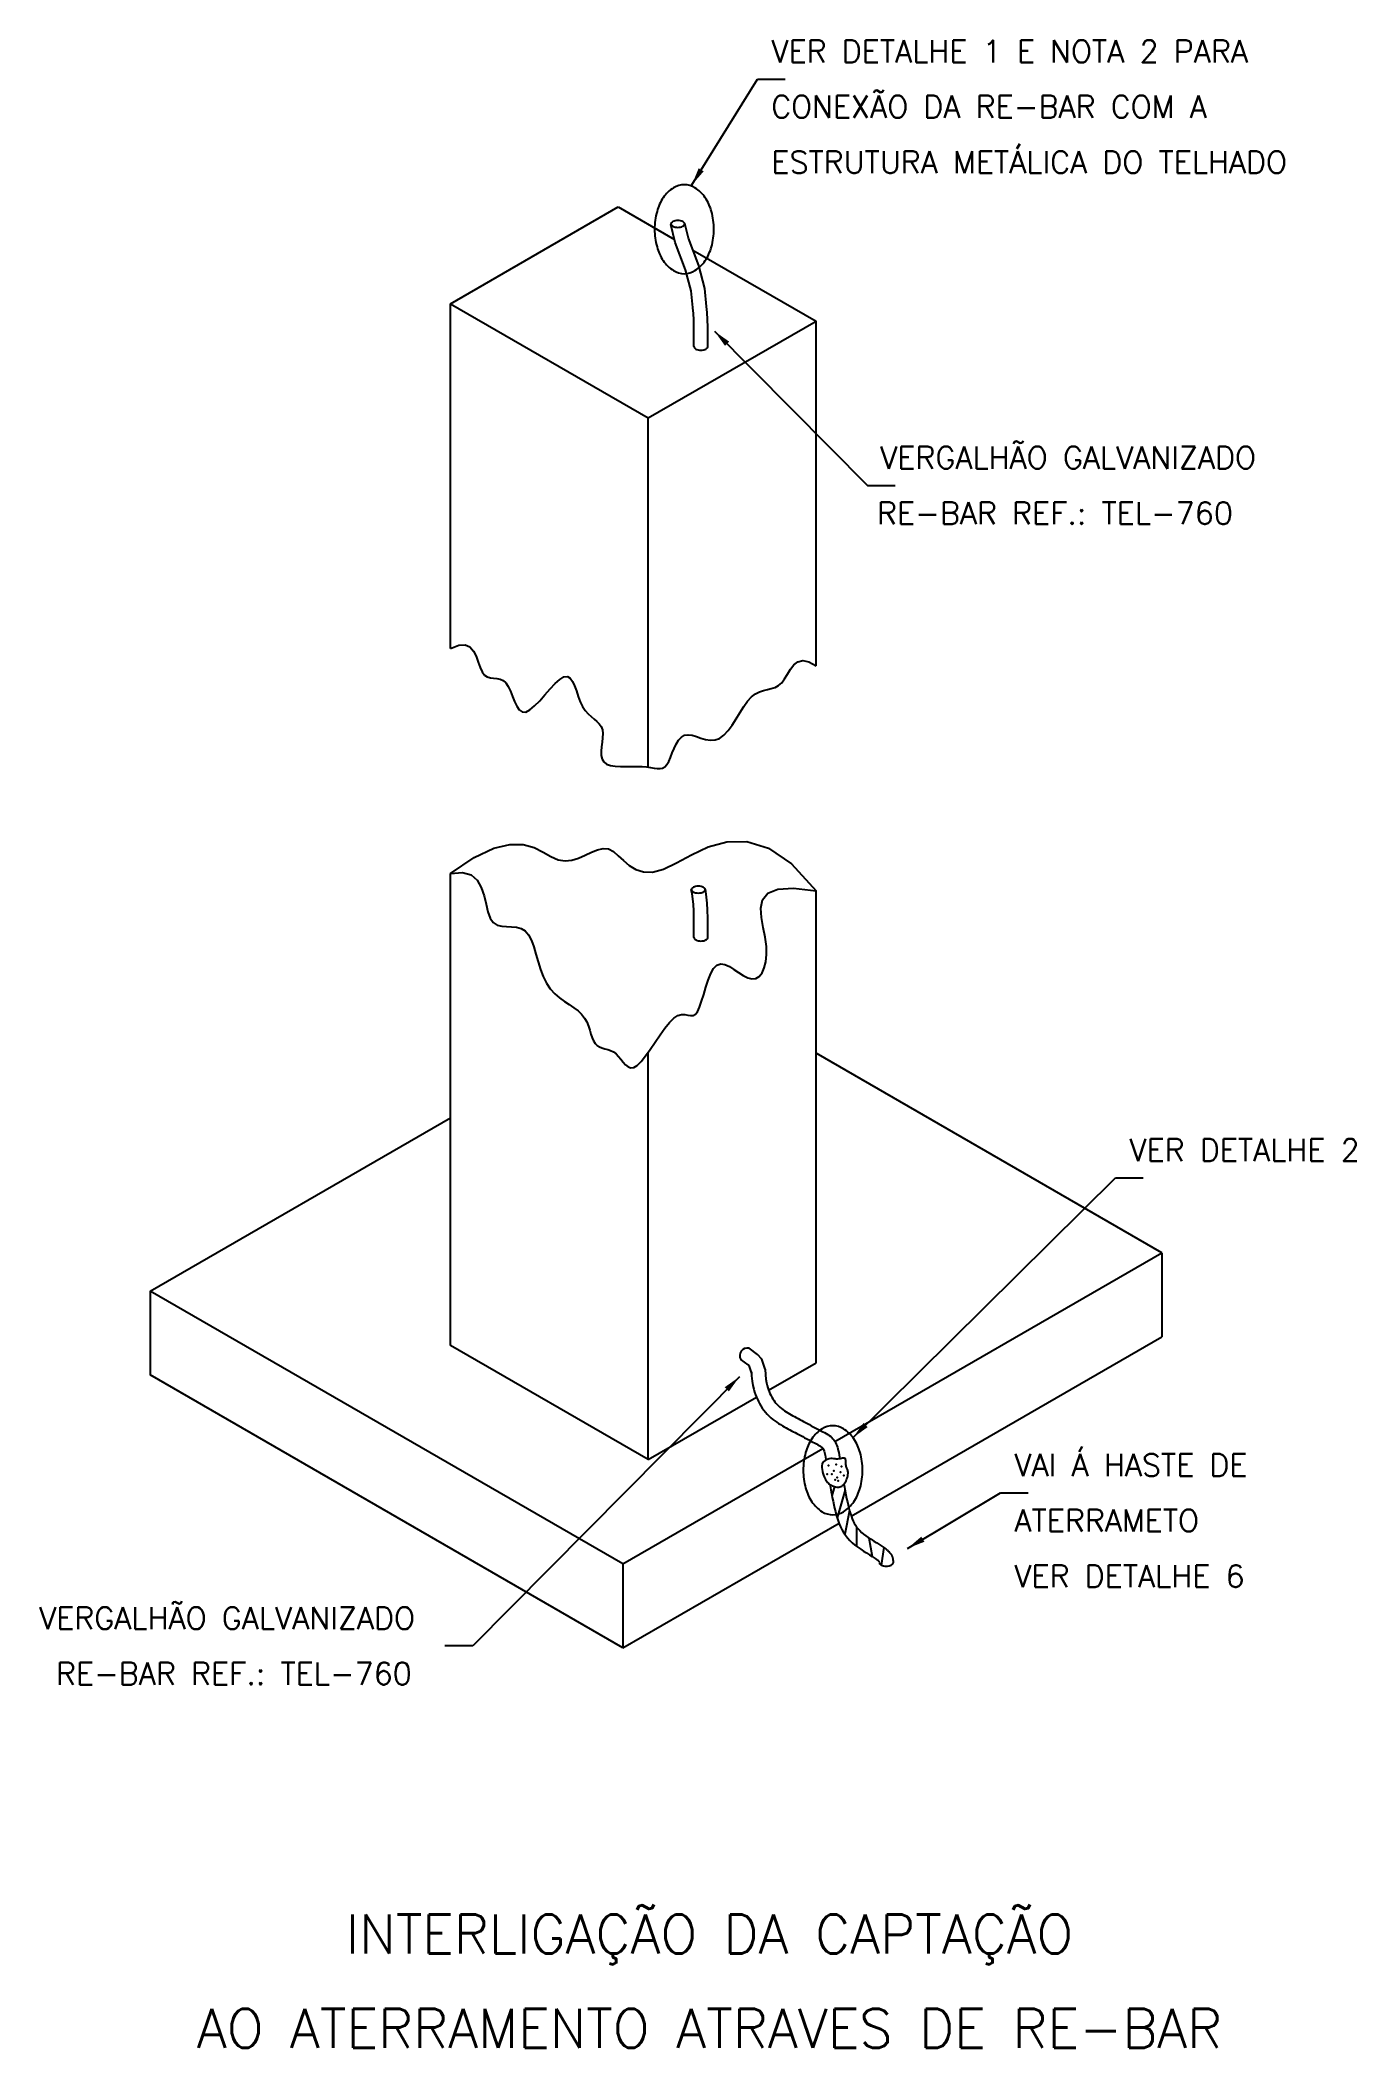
# Model space of a CAD drawing. Header units: millimetres. Extents: x -5773.3 to -5761.4, y -4398.8 to -4380.7.
import ezdxf
from ezdxf.enums import TextEntityAlignment as Align

# ---------------------------------------------------------------- set-up
doc = ezdxf.new("R2010")
doc.units = ezdxf.units.MM
doc.header["$LTSCALE"] = 10
doc.layers.add('Termotécnica', color=7, linetype='Continuous')
doc.styles.add('r140', font='romans.shx')
doc.styles.add('r80', font='romans.shx')

msp = doc.modelspace()

# ---------------------------------------------------------------- linework, layer by layer
at = {"layer": 'Termotécnica', "color": 2}
for p, q in [((-5767.385, -4381.975), (-5766.793, -4381.021)), ((-5766.793, -4381.021), (-5766.543, -4381.021)), ((-5769.561, -4383.046), (-5768.048, -4382.173)), ((-5768.048, -4382.173), (-5767.541, -4382.466)), ((-5767.375, -4382.562), (-5766.265, -4383.202)), ((-5769.561, -4383.046), (-5767.778, -4384.075)), ((-5769.561, -4386.152), (-5769.561, -4383.046)), ((-5767.778, -4384.075), (-5766.265, -4383.202)), ((-5767.181, -4383.293), (-5765.803, -4384.682)), ((-5766.265, -4386.309), (-5766.265, -4383.202)), ((-5767.778, -4387.222), (-5767.778, -4384.075)), ((-5765.803, -4384.682), (-5765.553, -4384.682)), ((-5769.561, -4392.432), (-5769.561, -4388.179)), ((-5766.265, -4392.588), (-5766.265, -4388.335)), ((-5767.778, -4393.461), (-5767.778, -4389.789)), ((-5763.15, -4391.598), (-5766.265, -4389.799)), ((-5772.266, -4391.942), (-5769.561, -4390.38)), ((-5765.933, -4393.263), (-5763.569, -4390.921)), ((-5763.569, -4390.921), (-5763.319, -4390.921)), ((-5766.096, -4393.298), (-5763.15, -4391.598)), ((-5763.15, -4391.598), (-5763.15, -4392.354)), ((-5772.266, -4391.942), (-5772.266, -4392.698)), ((-5768.007, -4394.401), (-5772.266, -4391.942)), ((-5765.949, -4393.97), (-5763.15, -4392.354)), ((-5767.778, -4393.461), (-5769.561, -4392.432)), ((-5768.007, -4395.158), (-5772.266, -4392.698)), ((-5766.956, -4392.714), (-5769.36, -4395.139)), ((-5766.693, -4392.835), (-5766.265, -4392.588)), ((-5767.778, -4393.461), (-5766.802, -4392.898)), ((-5768.007, -4394.401), (-5766.204, -4393.361)), ((-5765.441, -4394.261), (-5764.604, -4393.761)), ((-5764.604, -4393.761), (-5764.354, -4393.761)), ((-5768.007, -4395.158), (-5766.059, -4394.033)), ((-5768.007, -4394.401), (-5768.007, -4395.158)), ((-5769.36, -4395.139), (-5769.61, -4395.139))]:
    msp.add_line(p, q, dxfattribs=at)
at = {"layer": 'Termotécnica', "color": 1}
for p, q in [((-5766.1, -4393.704), (-5766.123, -4393.786)), ((-5766.005, -4393.734), (-5766.076, -4393.985)), ((-5765.964, -4393.92), (-5766.008, -4394.133)), ((-5765.901, -4394.069), (-5765.903, -4394.24)), ((-5765.791, -4394.166), (-5765.76, -4394.333)), ((-5765.654, -4394.254), (-5765.678, -4394.412))]:
    msp.add_line(p, q, dxfattribs=at)
for points in [[(-5767.454, -4381.973, 0.139889), (-5767.55, -4382, 0.107118), (-5767.643, -4382.09, 0.079812), (-5767.699, -4382.214, 0.067459), (-5767.721, -4382.374, 0.067459), (-5767.699, -4382.533, 0.079812), (-5767.643, -4382.657, 0.107118), (-5767.55, -4382.747, 0.139889), (-5767.454, -4382.775, 0.139889), (-5767.358, -4382.747, 0.107118), (-5767.265, -4382.657, 0.079812), (-5767.208, -4382.533, 0.067459), (-5767.186, -4382.374, 0.067459), (-5767.208, -4382.214, 0.079812), (-5767.265, -4382.09, 0.107118), (-5767.358, -4382, 0.139889)], [(-5766.115, -4393.156, 0.139889), (-5766.211, -4393.183, 0.107118), (-5766.304, -4393.273, 0.079812), (-5766.36, -4393.397, 0.067459), (-5766.382, -4393.557, 0.067459), (-5766.36, -4393.716, 0.079812), (-5766.304, -4393.84, 0.107118), (-5766.211, -4393.93, 0.139889), (-5766.115, -4393.958, 0.139889), (-5766.019, -4393.93, 0.107118), (-5765.926, -4393.84, 0.079812), (-5765.869, -4393.716, 0.067459), (-5765.847, -4393.557, 0.067459), (-5765.869, -4393.397, 0.079812), (-5765.926, -4393.273, 0.107118), (-5766.019, -4393.183, 0.139889)]]:
    msp.add_lwpolyline(points, format="xyb", close=True, dxfattribs=at)
at = {"layer": 'Termotécnica', "color": 2}
for points in [[(-5767.449, -4382.326, 0.174532), (-5767.453, -4382.316, 0.104234), (-5767.467, -4382.304, 0.065017), (-5767.486, -4382.298, 0.051167), (-5767.511, -4382.295, 0.051167), (-5767.536, -4382.298, 0.065017), (-5767.555, -4382.304, 0.104234), (-5767.57, -4382.316, 0.174532), (-5767.574, -4382.326, 0.174532), (-5767.57, -4382.337, 0.104234), (-5767.555, -4382.348, 0.065017), (-5767.536, -4382.355, 0.051167), (-5767.511, -4382.358, 0.051167), (-5767.486, -4382.355, 0.065017), (-5767.467, -4382.348, 0.104234), (-5767.453, -4382.337, 0.174532)], [(-5767.264, -4388.325, 0.174532), (-5767.268, -4388.314, 0.104234), (-5767.282, -4388.303, 0.065017), (-5767.301, -4388.296, 0.051167), (-5767.326, -4388.294, 0.051167), (-5767.352, -4388.296, 0.065017), (-5767.37, -4388.303, 0.104234), (-5767.385, -4388.314, 0.174532), (-5767.389, -4388.325, 0.174532), (-5767.385, -4388.335, 0.104234), (-5767.37, -4388.347, 0.065017), (-5767.352, -4388.353, 0.051167), (-5767.326, -4388.356, 0.051167), (-5767.301, -4388.353, 0.065017), (-5767.282, -4388.347, 0.104234), (-5767.268, -4388.335, 0.174532)]]:
    msp.add_lwpolyline(points, format="xyb", close=True, dxfattribs=at)
at = {"layer": 'Termotécnica', "color": 3, "linetype": 'Continuous'}
for points in [[(-5767.376, -4383.081), (-5767.391, -4382.93), (-5767.441, -4382.739), (-5767.534, -4382.493), (-5767.574, -4382.333)], [(-5767.252, -4383.069), (-5767.267, -4382.908), (-5767.322, -4382.701), (-5767.415, -4382.456), (-5767.448, -4382.323)], [(-5766.844, -4392.686), (-5766.866, -4392.621), (-5766.879, -4392.607), (-5766.944, -4392.559)], [(-5766.725, -4392.647), (-5766.756, -4392.555), (-5766.795, -4392.513), (-5766.87, -4392.458)]]:
    msp.add_lwpolyline(points, dxfattribs=at)
at = {"layer": 'Termotécnica', "color": 3}
for points in [[(-5767.366, -4383.431), (-5767.366, -4383.34), (-5767.366, -4383.261), (-5767.368, -4383.192), (-5767.371, -4383.134), (-5767.376, -4383.083), (-5767.376, -4383.081)], [(-5767.241, -4383.432), (-5767.241, -4383.34), (-5767.241, -4383.258), (-5767.243, -4383.187), (-5767.247, -4383.124), (-5767.252, -4383.069)], [(-5767.366, -4388.756), (-5767.366, -4388.664), (-5767.366, -4388.585), (-5767.368, -4388.516), (-5767.371, -4388.458), (-5767.376, -4388.407), (-5767.382, -4388.364), (-5767.39, -4388.325), (-5767.39, -4388.325)], [(-5767.241, -4388.756), (-5767.241, -4388.664), (-5767.241, -4388.583), (-5767.243, -4388.511), (-5767.247, -4388.448), (-5767.252, -4388.393), (-5767.259, -4388.343), (-5767.263, -4388.322)], [(-5766.849, -4392.671), (-5766.847, -4392.707), (-5766.842, -4392.753), (-5766.836, -4392.792), (-5766.828, -4392.825), (-5766.82, -4392.853), (-5766.811, -4392.876), (-5766.803, -4392.897), (-5766.794, -4392.916), (-5766.785, -4392.936), (-5766.775, -4392.956), (-5766.763, -4392.976), (-5766.751, -4392.996), (-5766.737, -4393.015), (-5766.722, -4393.034), (-5766.706, -4393.052), (-5766.689, -4393.068), (-5766.672, -4393.084), (-5766.655, -4393.098), (-5766.637, -4393.111), (-5766.62, -4393.123), (-5766.603, -4393.135), (-5766.585, -4393.145), (-5766.568, -4393.155), (-5766.552, -4393.165), (-5766.535, -4393.174), (-5766.519, -4393.183), (-5766.503, -4393.192), (-5766.486, -4393.2), (-5766.47, -4393.209), (-5766.454, -4393.217), (-5766.438, -4393.226), (-5766.421, -4393.235), (-5766.404, -4393.245), (-5766.386, -4393.254), (-5766.369, -4393.264), (-5766.35, -4393.274), (-5766.332, -4393.284), (-5766.314, -4393.294), (-5766.296, -4393.303), (-5766.279, -4393.311), (-5766.263, -4393.319), (-5766.249, -4393.327), (-5766.237, -4393.334), (-5766.227, -4393.34), (-5766.22, -4393.345), (-5766.214, -4393.349), (-5766.211, -4393.352), (-5766.208, -4393.355), (-5766.206, -4393.358), (-5766.204, -4393.361), (-5766.202, -4393.365), (-5766.199, -4393.37), (-5766.197, -4393.377), (-5766.194, -4393.386), (-5766.191, -4393.396), (-5766.188, -4393.408), (-5766.185, -4393.422), (-5766.182, -4393.439), (-5766.178, -4393.458), (-5766.177, -4393.465)], [(-5766.725, -4392.647), (-5766.722, -4392.697), (-5766.718, -4392.737), (-5766.713, -4392.768), (-5766.707, -4392.793), (-5766.701, -4392.813), (-5766.695, -4392.831), (-5766.688, -4392.848), (-5766.681, -4392.865), (-5766.673, -4392.881), (-5766.665, -4392.897), (-5766.656, -4392.912), (-5766.647, -4392.926), (-5766.637, -4392.94), (-5766.627, -4392.953), (-5766.616, -4392.965), (-5766.603, -4392.977), (-5766.591, -4392.989), (-5766.578, -4393), (-5766.564, -4393.01), (-5766.55, -4393.02), (-5766.535, -4393.03), (-5766.52, -4393.039), (-5766.506, -4393.048), (-5766.491, -4393.056), (-5766.475, -4393.065), (-5766.46, -4393.073), (-5766.444, -4393.081), (-5766.428, -4393.09), (-5766.412, -4393.098), (-5766.395, -4393.107), (-5766.378, -4393.116), (-5766.361, -4393.126), (-5766.344, -4393.135), (-5766.326, -4393.145), (-5766.309, -4393.155), (-5766.291, -4393.164), (-5766.274, -4393.174), (-5766.256, -4393.183), (-5766.239, -4393.192), (-5766.222, -4393.2), (-5766.205, -4393.209), (-5766.189, -4393.217), (-5766.174, -4393.226), (-5766.16, -4393.235), (-5766.147, -4393.244), (-5766.134, -4393.253), (-5766.123, -4393.263), (-5766.114, -4393.273), (-5766.105, -4393.284), (-5766.097, -4393.296), (-5766.09, -4393.308), (-5766.084, -4393.321), (-5766.079, -4393.335), (-5766.074, -4393.349), (-5766.07, -4393.364), (-5766.066, -4393.38), (-5766.062, -4393.398), (-5766.059, -4393.417), (-5766.055, -4393.438), (-5766.053, -4393.453)], [(-5766.141, -4393.685), (-5766.139, -4393.697), (-5766.133, -4393.732), (-5766.126, -4393.767), (-5766.12, -4393.802), (-5766.113, -4393.835), (-5766.106, -4393.867), (-5766.099, -4393.898), (-5766.092, -4393.928), (-5766.084, -4393.957), (-5766.075, -4393.986), (-5766.066, -4394.013), (-5766.057, -4394.04), (-5766.046, -4394.066), (-5766.033, -4394.092), (-5766.019, -4394.117), (-5766.002, -4394.142), (-5765.983, -4394.166), (-5765.963, -4394.189), (-5765.94, -4394.21), (-5765.916, -4394.231), (-5765.89, -4394.25), (-5765.864, -4394.267), (-5765.838, -4394.285), (-5765.811, -4394.301), (-5765.785, -4394.318), (-5765.759, -4394.334), (-5765.734, -4394.351), (-5765.708, -4394.369)], [(-5766.015, -4393.681), (-5766.01, -4393.71), (-5766.003, -4393.744), (-5765.997, -4393.778), (-5765.991, -4393.81), (-5765.984, -4393.84), (-5765.977, -4393.869), (-5765.971, -4393.897), (-5765.964, -4393.923), (-5765.956, -4393.948), (-5765.948, -4393.972), (-5765.94, -4393.994), (-5765.932, -4394.014), (-5765.922, -4394.033), (-5765.912, -4394.052), (-5765.901, -4394.069), (-5765.888, -4394.085), (-5765.873, -4394.101), (-5765.857, -4394.117), (-5765.838, -4394.132), (-5765.818, -4394.148), (-5765.795, -4394.164), (-5765.77, -4394.179), (-5765.745, -4394.195), (-5765.718, -4394.212), (-5765.691, -4394.229), (-5765.664, -4394.247), (-5765.637, -4394.266)], [(-5765.716, -4394.362), (-5765.712, -4394.366), (-5765.709, -4394.368), (-5765.707, -4394.37), (-5765.705, -4394.372), (-5765.703, -4394.374), (-5765.701, -4394.376), (-5765.699, -4394.378), (-5765.697, -4394.381), (-5765.697, -4394.381), (-5765.697, -4394.386)], [(-5765.637, -4394.266), (-5765.631, -4394.271), (-5765.626, -4394.275), (-5765.622, -4394.279), (-5765.618, -4394.283), (-5765.614, -4394.287), (-5765.61, -4394.29), (-5765.607, -4394.294), (-5765.604, -4394.297), (-5765.602, -4394.3), (-5765.599, -4394.303), (-5765.597, -4394.306), (-5765.594, -4394.308), (-5765.592, -4394.311), (-5765.59, -4394.314), (-5765.588, -4394.317), (-5765.587, -4394.319), (-5765.585, -4394.322), (-5765.584, -4394.325), (-5765.583, -4394.328), (-5765.581, -4394.331), (-5765.58, -4394.334), (-5765.579, -4394.337), (-5765.578, -4394.341), (-5765.577, -4394.344), (-5765.576, -4394.348), (-5765.575, -4394.351), (-5765.574, -4394.356), (-5765.573, -4394.361), (-5765.573, -4394.366), (-5765.572, -4394.373), (-5765.571, -4394.381), (-5765.571, -4394.39)]]:
    msp.add_lwpolyline(points, dxfattribs=at)
at = {"layer": 'Termotécnica', "color": 2}
for points in [[(-5767.366, -4383.432, 0.174532), (-5767.362, -4383.443, 0.104234), (-5767.348, -4383.454, 0.065017), (-5767.329, -4383.461, 0.051167), (-5767.304, -4383.463, 0.051167), (-5767.278, -4383.461, 0.065017), (-5767.26, -4383.454, 0.104234), (-5767.245, -4383.443, 0.174532), (-5767.241, -4383.432, 0.174532)], [(-5767.366, -4388.756, 0.174532), (-5767.362, -4388.767, 0.104234), (-5767.348, -4388.778, 0.065017), (-5767.329, -4388.785, 0.051167), (-5767.304, -4388.788, 0.051167), (-5767.278, -4388.785, 0.065017), (-5767.26, -4388.778, 0.104234), (-5767.245, -4388.767, 0.174532), (-5767.241, -4388.756, 0.174532)], [(-5765.696, -4394.39, 0.174532), (-5765.693, -4394.4, 0.104234), (-5765.678, -4394.412, 0.065017), (-5765.659, -4394.419, 0.051167), (-5765.634, -4394.421, 0.051167), (-5765.608, -4394.419, 0.065017), (-5765.589, -4394.412, 0.104234), (-5765.575, -4394.4, 0.174532), (-5765.571, -4394.39, 0.174532)]]:
    msp.add_lwpolyline(points, format="xyb", dxfattribs=at)
for points in [[(-5769.561, -4386.152), (-5769.486, -4386.121), (-5769.429, -4386.118), (-5769.385, -4386.138), (-5769.353, -4386.175), (-5769.33, -4386.222), (-5769.311, -4386.274), (-5769.293, -4386.323), (-5769.275, -4386.363), (-5769.253, -4386.391), (-5769.228, -4386.407), (-5769.2, -4386.415), (-5769.171, -4386.419), (-5769.141, -4386.422), (-5769.112, -4386.428), (-5769.085, -4386.44), (-5769.06, -4386.462), (-5769.039, -4386.495), (-5769.019, -4386.537), (-5769.001, -4386.584), (-5768.983, -4386.63), (-5768.963, -4386.672), (-5768.94, -4386.704), (-5768.914, -4386.724), (-5768.882, -4386.725), (-5768.845, -4386.706), (-5768.802, -4386.67), (-5768.756, -4386.623), (-5768.709, -4386.57), (-5768.662, -4386.516), (-5768.617, -4386.468), (-5768.575, -4386.43), (-5768.538, -4386.407), (-5768.507, -4386.405), (-5768.482, -4386.42), (-5768.461, -4386.449), (-5768.442, -4386.489), (-5768.425, -4386.535), (-5768.408, -4386.584), (-5768.39, -4386.632), (-5768.37, -4386.675), (-5768.346, -4386.711), (-5768.319, -4386.741), (-5768.292, -4386.766), (-5768.265, -4386.788), (-5768.241, -4386.81), (-5768.219, -4386.831), (-5768.202, -4386.856), (-5768.191, -4386.884), (-5768.188, -4386.918), (-5768.189, -4386.956), (-5768.194, -4386.996), (-5768.199, -4387.038), (-5768.202, -4387.078), (-5768.201, -4387.115), (-5768.194, -4387.148), (-5768.179, -4387.174), (-5768.153, -4387.193), (-5768.118, -4387.205), (-5768.076, -4387.212), (-5768.029, -4387.215), (-5767.98, -4387.215), (-5767.929, -4387.214), (-5767.88, -4387.214), (-5767.834, -4387.215), (-5767.793, -4387.219), (-5767.757, -4387.225), (-5767.725, -4387.23), (-5767.697, -4387.234), (-5767.672, -4387.234), (-5767.649, -4387.229), (-5767.63, -4387.218), (-5767.611, -4387.198), (-5767.594, -4387.169), (-5767.578, -4387.133), (-5767.561, -4387.093), (-5767.544, -4387.052), (-5767.525, -4387.013), (-5767.504, -4386.978), (-5767.479, -4386.951), (-5767.451, -4386.934), (-5767.419, -4386.929), (-5767.383, -4386.934), (-5767.344, -4386.945), (-5767.303, -4386.959), (-5767.261, -4386.971), (-5767.218, -4386.978), (-5767.176, -4386.976), (-5767.135, -4386.962), (-5767.096, -4386.933), (-5767.059, -4386.892), (-5767.022, -4386.842), (-5766.987, -4386.787), (-5766.952, -4386.731), (-5766.918, -4386.676), (-5766.883, -4386.627), (-5766.848, -4386.588), (-5766.812, -4386.56), (-5766.776, -4386.542), (-5766.739, -4386.53), (-5766.704, -4386.522), (-5766.669, -4386.514), (-5766.635, -4386.504), (-5766.604, -4386.487), (-5766.575, -4386.462), (-5766.549, -4386.426), (-5766.523, -4386.383), (-5766.496, -4386.339), (-5766.465, -4386.3), (-5766.429, -4386.272), (-5766.385, -4386.261), (-5766.331, -4386.271), (-5766.265, -4386.309)], [(-5769.561, -4388.179), (-5769.347, -4388.035), (-5769.17, -4387.951), (-5769.025, -4387.917), (-5768.905, -4387.919), (-5768.807, -4387.946), (-5768.726, -4387.986), (-5768.655, -4388.026), (-5768.59, -4388.056), (-5768.527, -4388.066), (-5768.466, -4388.059), (-5768.405, -4388.04), (-5768.347, -4388.014), (-5768.29, -4387.988), (-5768.236, -4387.966), (-5768.185, -4387.954), (-5768.137, -4387.958), (-5768.092, -4387.981), (-5768.048, -4388.019), (-5768.001, -4388.063), (-5767.95, -4388.107), (-5767.891, -4388.144), (-5767.821, -4388.166), (-5767.739, -4388.168), (-5767.64, -4388.141), (-5767.523, -4388.083), (-5767.389, -4388.01), (-5767.238, -4387.94), (-5767.071, -4387.894), (-5766.89, -4387.891), (-5766.694, -4387.95), (-5766.486, -4388.092), (-5766.265, -4388.335)], [(-5769.561, -4388.179), (-5769.453, -4388.17), (-5769.375, -4388.193), (-5769.32, -4388.241), (-5769.282, -4388.306), (-5769.257, -4388.38), (-5769.239, -4388.456), (-5769.223, -4388.526), (-5769.202, -4388.583), (-5769.174, -4388.622), (-5769.139, -4388.644), (-5769.098, -4388.655), (-5769.054, -4388.658), (-5769.009, -4388.66), (-5768.964, -4388.663), (-5768.923, -4388.674), (-5768.886, -4388.696), (-5768.856, -4388.732), (-5768.831, -4388.782), (-5768.809, -4388.841), (-5768.79, -4388.906), (-5768.77, -4388.975), (-5768.749, -4389.044), (-5768.725, -4389.109), (-5768.696, -4389.169), (-5768.661, -4389.22), (-5768.621, -4389.263), (-5768.578, -4389.299), (-5768.534, -4389.332), (-5768.49, -4389.361), (-5768.448, -4389.389), (-5768.41, -4389.417), (-5768.378, -4389.448), (-5768.352, -4389.482), (-5768.332, -4389.517), (-5768.317, -4389.555), (-5768.304, -4389.591), (-5768.294, -4389.627), (-5768.283, -4389.66), (-5768.271, -4389.688), (-5768.257, -4389.712), (-5768.239, -4389.729), (-5768.218, -4389.741), (-5768.195, -4389.751), (-5768.169, -4389.758), (-5768.143, -4389.766), (-5768.117, -4389.775), (-5768.091, -4389.787), (-5768.067, -4389.805), (-5768.045, -4389.828), (-5768.024, -4389.854), (-5768.003, -4389.881), (-5767.982, -4389.905), (-5767.96, -4389.923), (-5767.935, -4389.932), (-5767.908, -4389.928), (-5767.877, -4389.909), (-5767.841, -4389.873), (-5767.802, -4389.823), (-5767.76, -4389.764), (-5767.716, -4389.699), (-5767.672, -4389.634), (-5767.628, -4389.573), (-5767.586, -4389.522), (-5767.547, -4389.483), (-5767.511, -4389.46), (-5767.478, -4389.451), (-5767.448, -4389.451), (-5767.421, -4389.455), (-5767.397, -4389.459), (-5767.374, -4389.458), (-5767.353, -4389.448), (-5767.333, -4389.425), (-5767.315, -4389.384), (-5767.297, -4389.331), (-5767.278, -4389.269), (-5767.259, -4389.204), (-5767.238, -4389.14), (-5767.215, -4389.082), (-5767.189, -4389.036), (-5767.159, -4389.006), (-5767.125, -4388.995), (-5767.087, -4389.001), (-5767.047, -4389.019), (-5767.006, -4389.045), (-5766.964, -4389.073), (-5766.922, -4389.1), (-5766.882, -4389.12), (-5766.844, -4389.13), (-5766.81, -4389.125), (-5766.779, -4389.107), (-5766.753, -4389.075), (-5766.733, -4389.031), (-5766.719, -4388.975), (-5766.713, -4388.91), (-5766.714, -4388.836), (-5766.724, -4388.754), (-5766.742, -4388.666), (-5766.758, -4388.576), (-5766.764, -4388.491), (-5766.748, -4388.416), (-5766.701, -4388.358), (-5766.611, -4388.321), (-5766.47, -4388.311), (-5766.265, -4388.335)]]:
    msp.add_lwpolyline(points, dxfattribs=at)
at = {"layer": 'Termotécnica', "color": 2, "linetype": 'Continuous'}
msp.add_lwpolyline([(-5766.204, -4393.484), (-5766.21, -4393.5), (-5766.213, -4393.516), (-5766.214, -4393.533), (-5766.212, -4393.55), (-5766.209, -4393.568), (-5766.204, -4393.584), (-5766.199, -4393.6), (-5766.193, -4393.615), (-5766.187, -4393.628), (-5766.181, -4393.64), (-5766.175, -4393.65), (-5766.169, -4393.659), (-5766.162, -4393.667), (-5766.154, -4393.674), (-5766.147, -4393.681), (-5766.138, -4393.687), (-5766.129, -4393.692), (-5766.12, -4393.697), (-5766.11, -4393.701), (-5766.1, -4393.704), (-5766.09, -4393.707), (-5766.08, -4393.708), (-5766.07, -4393.709), (-5766.061, -4393.708), (-5766.052, -4393.706), (-5766.043, -4393.703), (-5766.035, -4393.699), (-5766.027, -4393.694), (-5766.02, -4393.687), (-5766.013, -4393.68), (-5766.007, -4393.671), (-5766.001, -4393.662), (-5765.996, -4393.652), (-5765.991, -4393.641), (-5765.987, -4393.629), (-5765.984, -4393.618), (-5765.981, -4393.606), (-5765.979, -4393.595), (-5765.978, -4393.584), (-5765.978, -4393.575), (-5765.979, -4393.566), (-5765.981, -4393.558), (-5765.984, -4393.551), (-5765.987, -4393.544), (-5765.99, -4393.537), (-5765.992, -4393.53), (-5765.995, -4393.522), (-5765.996, -4393.514), (-5765.997, -4393.505), (-5765.997, -4393.495), (-5765.998, -4393.485), (-5765.998, -4393.476), (-5765.998, -4393.467), (-5766, -4393.46), (-5766.002, -4393.454), (-5766.006, -4393.45), (-5766.012, -4393.448), (-5766.02, -4393.447), (-5766.028, -4393.448), (-5766.038, -4393.45), (-5766.049, -4393.453), (-5766.06, -4393.455), (-5766.072, -4393.456), (-5766.084, -4393.456), (-5766.095, -4393.455), (-5766.107, -4393.453), (-5766.12, -4393.451), (-5766.133, -4393.451), (-5766.148, -4393.453), (-5766.165, -4393.459), (-5766.183, -4393.469), (-5766.204, -4393.484)], dxfattribs=at)
at = {"layer": 'Termotécnica', "color": 3, "linetype": 'Continuous'}
msp.add_arc((-5766.887, -4392.523), 0.0673, 75.4903, 211.6273, dxfattribs=at)
at = {"layer": 'Termotécnica', "color": 2, "linetype": 'Continuous'}
for p in [(-5766.165, -4393.593), (-5766.155, -4393.514), (-5766.125, -4393.593), (-5766.105, -4393.563), (-5766.095, -4393.642), (-5766.085, -4393.504), (-5766.076, -4393.622), (-5766.066, -4393.652), (-5766.046, -4393.573), (-5766.036, -4393.524), (-5766.016, -4393.603)]:
    msp.add_point(p, dxfattribs=at)
at = {"layer": 'Termotécnica', "color": 2}
for points in [[(-5767.324, -4381.825), (-5767.279, -4381.853), (-5767.385, -4381.975)], [(-5767.049, -4383.387), (-5767.087, -4383.424), (-5767.181, -4383.293)], [(-5767.088, -4392.808), (-5767.051, -4392.846), (-5766.956, -4392.714)], [(-5765.839, -4393.131), (-5765.801, -4393.168), (-5765.933, -4393.263)], [(-5765.318, -4394.155), (-5765.29, -4394.201), (-5765.441, -4394.261)]]:
    msp.add_solid(points, dxfattribs=at)

# ---------------------------------------------------------------- texts
at = {"layer": 'Termotécnica', "color": 2, "style": 'r80'}
for s, p in [('VER DETALHE 1 E NOTA 2 PARA', (-5766.668, -4380.871)), ('CONEXÃO DA RE-BAR COM A', (-5766.67, -4381.37)), ('ESTRUTURA METÁLICA DO TELHADO', (-5766.668, -4381.87)), ('VERGALHÃO GALVANIZADO', (-5765.687, -4384.532)), ('RE-BAR REF.: TEL-760', (-5765.716, -4385.033)), ('VER DETALHE 2', (-5763.442, -4390.771)), ('VAI Á HASTE DE', (-5764.478, -4393.61)), ('ATERRAMETO', (-5764.478, -4394.11)), ('VER DETALHE 6', (-5764.479, -4394.611)), ('VERGALHÃO GALVANIZADO', (-5773.266, -4394.989)), ('RE-BAR REF.: TEL-760', (-5773.114, -4395.489))]:
    msp.add_text(s, height=0.2, dxfattribs=at).set_placement(p)
at = {"layer": 'Termotécnica', "color": 5, "style": 'r140'}
for s, p in [(' INTERLIGAÇÃO DA CAPTAÇÃO ', (-5767.226, -4398.015)), ('AO ATERRAMENTO ATRAVES DE RE-BAR', (-5767.226, -4398.866))]:
    msp.add_text(s, height=0.35, dxfattribs=at).set_placement(p, align=Align.BOTTOM_CENTER)

doc.saveas('drawing.dxf')
